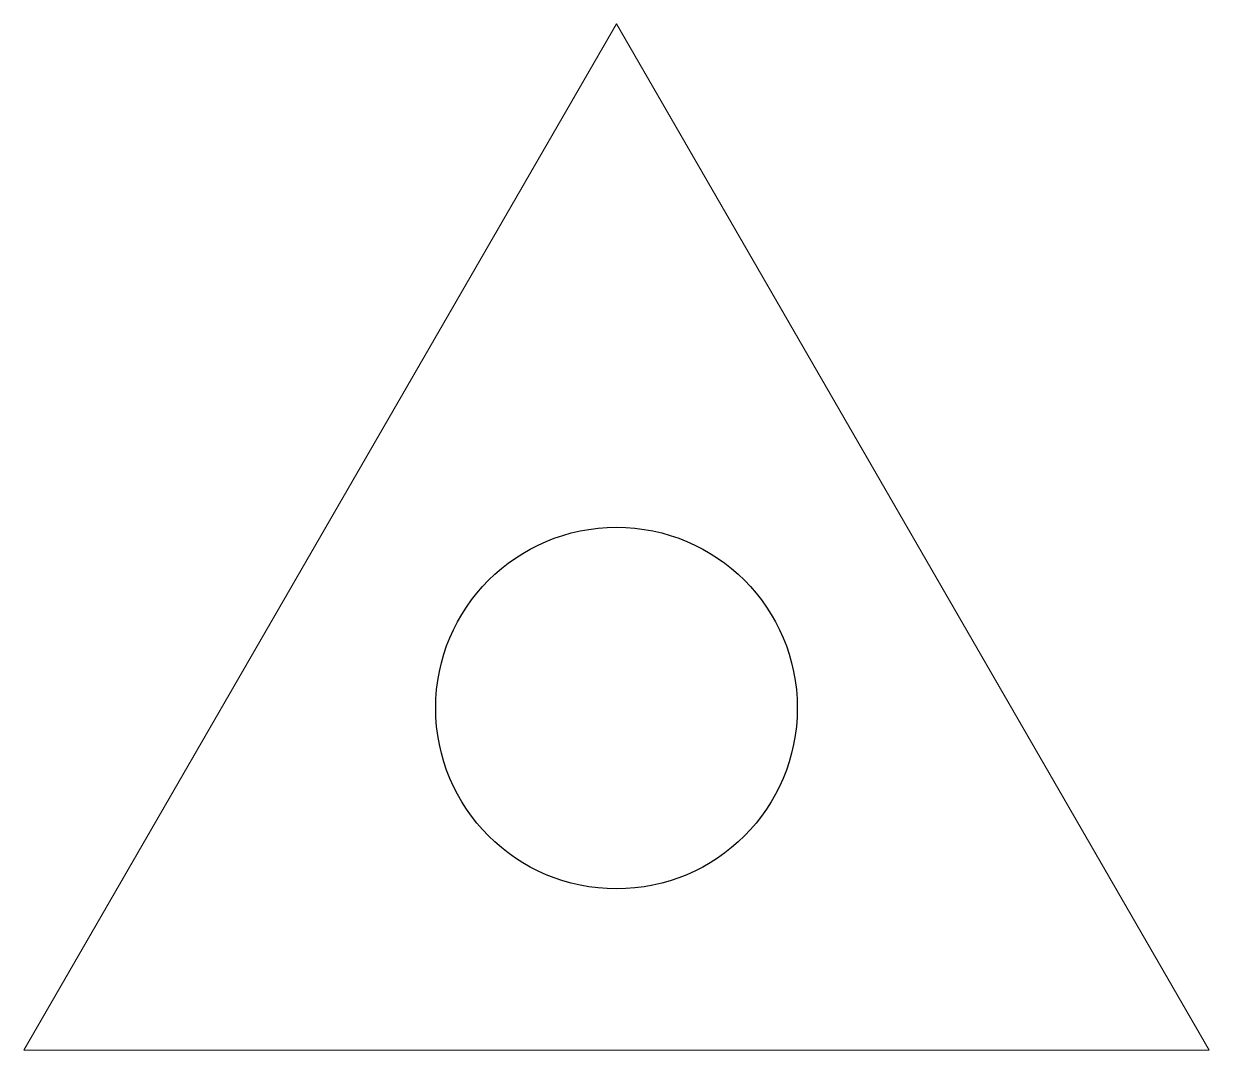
# Model space of a CAD drawing. Header units: inches. Extents: x -0.171 to 0.171, y -0.099 to 0.198.
import ezdxf

# ---------------------------------------------------------------- set-up
doc = ezdxf.new("R2010")
doc.units = ezdxf.units.IN
doc.header["$MEASUREMENT"] = 0

# ---------------------------------------------------------------- blocks, each defined once
blk = doc.blocks.new('delta')
at = {"color": 4, "lineweight": 5}
blk.add_lwpolyline([(0, 0.19782), (-0.17132, -0.09891), (0.17132, -0.09891)], close=True, dxfattribs=at)
at = {"color": 4}
blk.add_circle((0, 0), 0.05226, dxfattribs=at)

msp = doc.modelspace()

# ---------------------------------------------------------------- block references
msp.add_blockref('delta', (0, 0))

doc.saveas('drawing.dxf')
